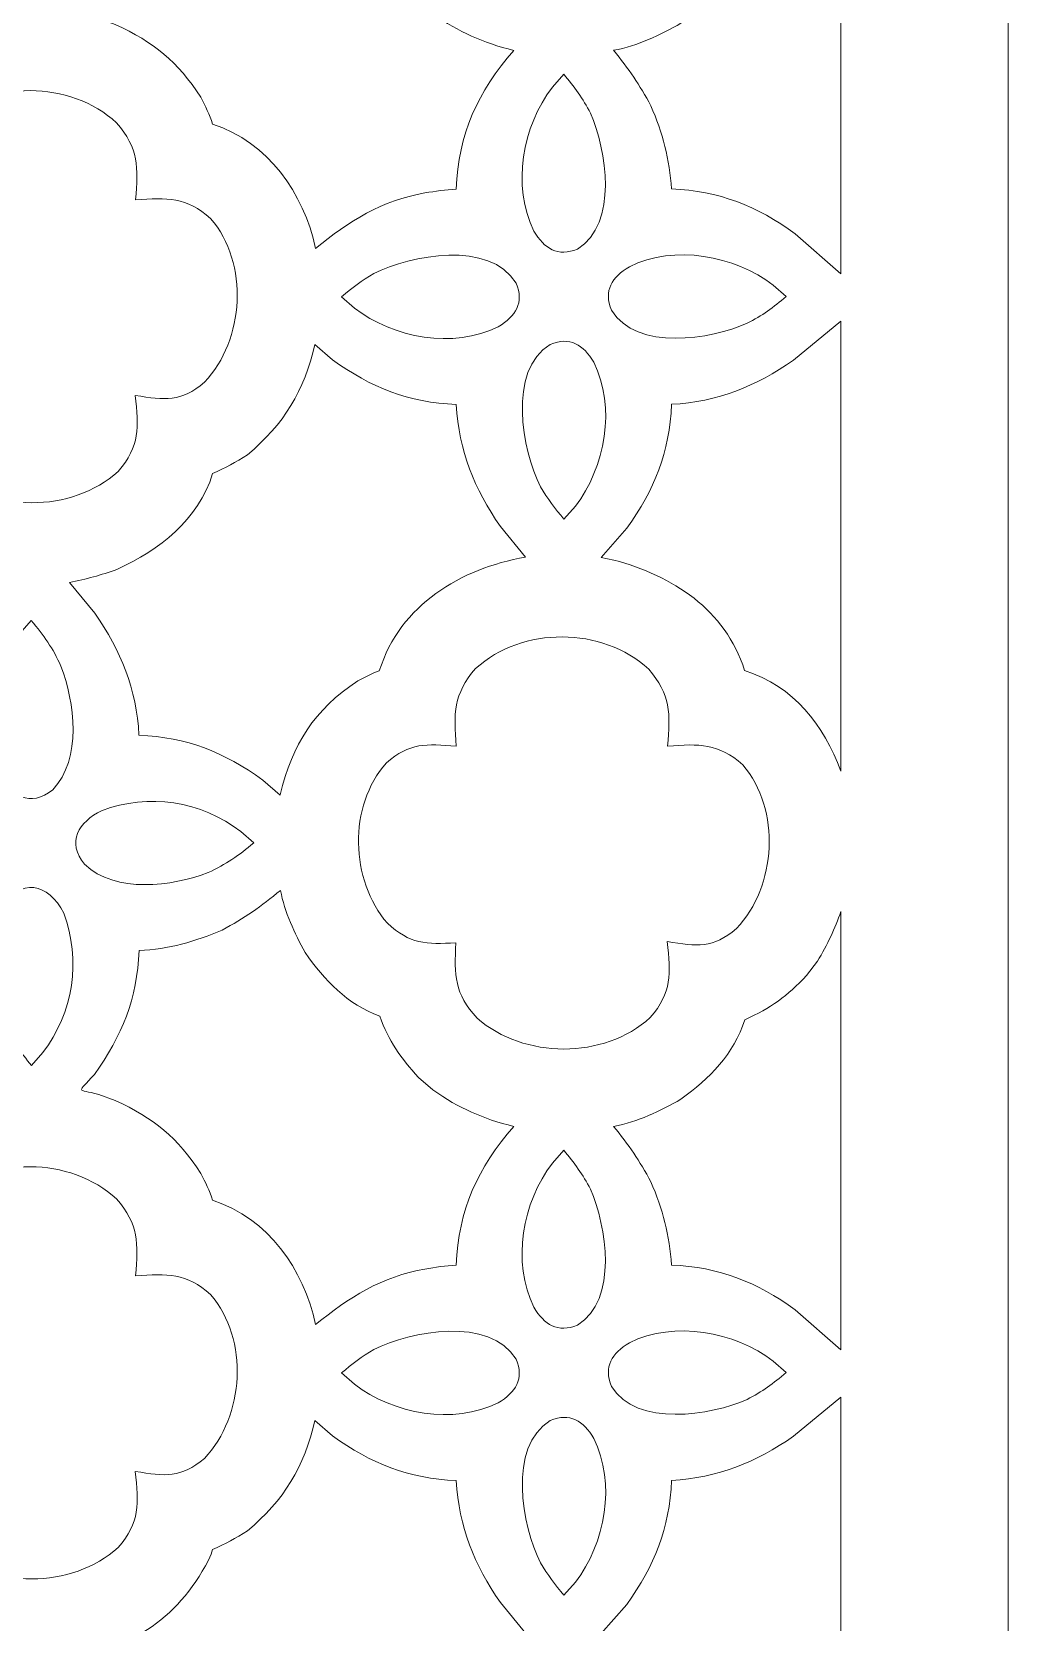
# Model space of a CAD drawing. Header units: centimetres. Extents: x -27.5 to -20.5, y -9.5 to 9.5.
# Drawn here: x -25.837 to -24.175, y 1.857 to 4.563 of the extents above; entities that cross this region are included whole.
import ezdxf

# ---------------------------------------------------------------- set-up
doc = ezdxf.new("R2010")
doc.units = ezdxf.units.CM
doc.header["$MEASUREMENT"] = 0
doc.layers.add('layer 1', color=7, linetype='Continuous')

msp = doc.modelspace()

# ---------------------------------------------------------------- linework, layer by layer
at = {"layer": 'layer 1', "color": 250, "lineweight": 9}
for points, knots in [([(-27.5, 9.5), (-27.5, 9.5), (-24.175, 9.5), (-24.175, 9.5), (-24.175, 9.5), (-24.175, 9.5), (-24.175, -9.5), (-24.175, -9.5), (-24.175, -9.5), (-24.175, -9.5), (-27.5, -9.5), (-27.5, -9.5), (-27.5, -9.5), (-27.5, -9.5), (-27.5, 9.5), (-27.5, 9.5)], [0, 0, 0, 0, 0.2, 0.2, 0.2, 0.2, 0.4, 0.4, 0.4, 0.4, 0.6, 0.6, 0.6, 0.6, 1, 1, 1, 1]), ([(-25.01681, 4.53159), (-25.01681, 4.53159), (-25.01681, 4.53159), (-25.01681, 4.53159), (-25.01681, 4.53159), (-25.07023, 4.54514), (-25.10928, 4.56234), (-25.15461, 4.59377), (-25.15461, 4.59377), (-25.15461, 4.59377), (-25.17926, 4.61517), (-25.17926, 4.61517), (-25.17926, 4.61517), (-25.20916, 4.64807), (-25.22989, 4.67717), (-25.24483, 4.71942), (-25.24483, 4.71942), (-25.30035, 4.73966), (-25.33919, 4.78025), (-25.37191, 4.82766), (-25.37191, 4.82766), (-25.39022, 4.86064), (-25.40714, 4.89592), (-25.41398, 4.93339), (-25.41398, 4.93339), (-25.44692, 4.90623), (-25.47561, 4.88596), (-25.51328, 4.8659), (-25.51328, 4.8659), (-25.55878, 4.84602), (-25.60499, 4.83366), (-25.65474, 4.83099), (-25.65474, 4.83099), (-25.65809, 4.74908), (-25.68365, 4.68597), (-25.73101, 4.62002), (-25.73101, 4.62002), (-25.76029, 4.5866), (-25.762, 4.59655), (-25.72362, 4.58616), (-25.72362, 4.58616), (-25.72362, 4.58616), (-25.69531, 4.57594), (-25.69531, 4.57594), (-25.69531, 4.57594), (-25.62925, 4.54537), (-25.58964, 4.51292), (-25.54944, 4.45182), (-25.54944, 4.45182), (-25.54208, 4.43648), (-25.53488, 4.42232), (-25.52969, 4.40613), (-25.52969, 4.40613), (-25.43439, 4.37503), (-25.37478, 4.28922), (-25.35424, 4.19443), (-25.35424, 4.19443), (-25.29793, 4.24088), (-25.2414, 4.27639), (-25.16803, 4.28906), (-25.16803, 4.28906), (-25.1507, 4.29207), (-25.13277, 4.29464), (-25.11498, 4.29558), (-25.11498, 4.29558), (-25.11118, 4.38946), (-25.07805, 4.46164), (-25.01681, 4.53159)], [0, 0, 0, 0, 0.0555556, 0.0555556, 0.0555556, 0.0555556, 0.1111111, 0.1111111, 0.1111111, 0.1111111, 0.1666667, 0.1666667, 0.1666667, 0.1666667, 0.2222222, 0.2222222, 0.2222222, 0.2222222, 0.2777778, 0.2777778, 0.2777778, 0.2777778, 0.3333333, 0.3333333, 0.3333333, 0.3333333, 0.3888889, 0.3888889, 0.3888889, 0.3888889, 0.4444444, 0.4444444, 0.4444444, 0.4444444, 0.5, 0.5, 0.5, 0.5, 0.5555556, 0.5555556, 0.5555556, 0.5555556, 0.6111111, 0.6111111, 0.6111111, 0.6111111, 0.6666667, 0.6666667, 0.6666667, 0.6666667, 0.7222222, 0.7222222, 0.7222222, 0.7222222, 0.7777778, 0.7777778, 0.7777778, 0.7777778, 0.8333333, 0.8333333, 0.8333333, 0.8333333, 0.8888889, 0.8888889, 0.8888889, 0.8888889, 1, 1, 1, 1]), ([(-24.45998, 4.89723), (-24.45998, 4.89723), (-24.45998, 4.89723), (-24.45998, 4.89723), (-24.45998, 4.89723), (-24.46948, 4.86896), (-24.48267, 4.84103), (-24.49989, 4.81278), (-24.49989, 4.81278), (-24.49989, 4.81278), (-24.51816, 4.7886), (-24.51816, 4.7886), (-24.51816, 4.7886), (-24.55162, 4.75308), (-24.57903, 4.73334), (-24.62366, 4.71327), (-24.62366, 4.71327), (-24.64164, 4.65503), (-24.68414, 4.61279), (-24.73213, 4.57814), (-24.73213, 4.57814), (-24.76829, 4.55731), (-24.80549, 4.53953), (-24.84689, 4.53179), (-24.84689, 4.53179), (-24.82129, 4.50074), (-24.80236, 4.47288), (-24.78343, 4.43731), (-24.78343, 4.43731), (-24.76361, 4.39193), (-24.75115, 4.34543), (-24.74851, 4.29587), (-24.74851, 4.29587), (-24.66658, 4.29252), (-24.60352, 4.26702), (-24.53756, 4.21963), (-24.53756, 4.21963), (-24.53756, 4.21963), (-24.45998, 4.15171), (-24.45998, 4.15171), (-24.45998, 4.15171), (-24.45998, 4.15171), (-24.45998, 4.89723), (-24.45998, 4.89723)], [0, 0, 0, 0, 0.0833333, 0.0833333, 0.0833333, 0.0833333, 0.1666667, 0.1666667, 0.1666667, 0.1666667, 0.25, 0.25, 0.25, 0.25, 0.3333333, 0.3333333, 0.3333333, 0.3333333, 0.4166667, 0.4166667, 0.4166667, 0.4166667, 0.5, 0.5, 0.5, 0.5, 0.5833333, 0.5833333, 0.5833333, 0.5833333, 0.6666667, 0.6666667, 0.6666667, 0.6666667, 0.75, 0.75, 0.75, 0.75, 0.8333333, 0.8333333, 0.8333333, 0.8333333, 1, 1, 1, 1]), ([(-25.66072, 4.27725), (-25.66072, 4.27725), (-25.66072, 4.27725), (-25.66072, 4.27725), (-25.66072, 4.27725), (-25.65599, 4.33296), (-25.65556, 4.36482), (-25.693, 4.40836), (-25.693, 4.40836), (-25.77223, 4.48089), (-25.9082, 4.4816), (-25.98779, 4.40926), (-25.98779, 4.40926), (-26.0256, 4.36551), (-26.02515, 4.33303), (-26.02078, 4.27694), (-26.02078, 4.27694), (-26.07136, 4.28167), (-26.10035, 4.28327), (-26.13963, 4.24867), (-26.13963, 4.24867), (-26.20506, 4.17502), (-26.20141, 4.04955), (-26.13799, 3.97583), (-26.13799, 3.97583), (-26.09958, 3.94047), (-26.07202, 3.93982), (-26.02116, 3.94263), (-26.02116, 3.94263), (-26.02438, 3.88735), (-26.0235, 3.85629), (-25.98531, 3.81427), (-25.98531, 3.81427), (-25.90531, 3.7448), (-25.76937, 3.74355), (-25.69038, 3.81534), (-25.69038, 3.81534), (-25.6532, 3.85853), (-25.65534, 3.88965), (-25.6613, 3.94467), (-25.6613, 3.94467), (-25.61053, 3.9363), (-25.58402, 3.93294), (-25.54335, 3.96682), (-25.54335, 3.96682), (-25.47529, 4.03905), (-25.4672, 4.16933), (-25.53295, 4.24549), (-25.53295, 4.24549), (-25.57429, 4.28261), (-25.60701, 4.28126), (-25.66072, 4.27725)], [0, 0, 0, 0, 0.0714286, 0.0714286, 0.0714286, 0.0714286, 0.1428571, 0.1428571, 0.1428571, 0.1428571, 0.2142857, 0.2142857, 0.2142857, 0.2142857, 0.2857143, 0.2857143, 0.2857143, 0.2857143, 0.3571429, 0.3571429, 0.3571429, 0.3571429, 0.4285714, 0.4285714, 0.4285714, 0.4285714, 0.5, 0.5, 0.5, 0.5, 0.5714286, 0.5714286, 0.5714286, 0.5714286, 0.6428571, 0.6428571, 0.6428571, 0.6428571, 0.7142857, 0.7142857, 0.7142857, 0.7142857, 0.7857143, 0.7857143, 0.7857143, 0.7857143, 0.8571429, 0.8571429, 0.8571429, 0.8571429, 1, 1, 1, 1]), ([(-24.93181, 4.49112), (-24.93181, 4.49112), (-24.93181, 4.49112), (-24.93181, 4.49112), (-24.93181, 4.49112), (-24.91414, 4.46969), (-24.89896, 4.44971), (-24.88637, 4.42475), (-24.88637, 4.42475), (-24.85891, 4.36272), (-24.83862, 4.23638), (-24.90844, 4.19369), (-24.90844, 4.19369), (-24.94202, 4.17969), (-24.96477, 4.19431), (-24.98261, 4.22407), (-24.98261, 4.22407), (-25.02078, 4.30071), (-25.00195, 4.40273), (-24.95119, 4.46897), (-24.95119, 4.46897), (-24.95119, 4.46897), (-24.93181, 4.49112), (-24.93181, 4.49112)], [0, 0, 0, 0, 0.1428571, 0.1428571, 0.1428571, 0.1428571, 0.2857143, 0.2857143, 0.2857143, 0.2857143, 0.4285714, 0.4285714, 0.4285714, 0.4285714, 0.5714286, 0.5714286, 0.5714286, 0.5714286, 0.7142857, 0.7142857, 0.7142857, 0.7142857, 1, 1, 1, 1]), ([(-25.31024, 4.11229), (-25.31024, 4.11229), (-25.31024, 4.11229), (-25.31024, 4.11229), (-25.31024, 4.11229), (-25.29229, 4.12708), (-25.27548, 4.14039), (-25.25513, 4.15203), (-25.25513, 4.15203), (-25.1926, 4.18357), (-25.0576, 4.20895), (-25.0128, 4.13563), (-25.0128, 4.13563), (-24.99882, 4.10209), (-25.01342, 4.0793), (-25.04319, 4.06148), (-25.04319, 4.06148), (-25.11983, 4.0233), (-25.22185, 4.04213), (-25.28807, 4.09289), (-25.28807, 4.09289), (-25.28807, 4.09289), (-25.31024, 4.11229), (-25.31024, 4.11229)], [0, 0, 0, 0, 0.1428571, 0.1428571, 0.1428571, 0.1428571, 0.2857143, 0.2857143, 0.2857143, 0.2857143, 0.4285714, 0.4285714, 0.4285714, 0.4285714, 0.5714286, 0.5714286, 0.5714286, 0.5714286, 0.7142857, 0.7142857, 0.7142857, 0.7142857, 1, 1, 1, 1]), ([(-24.55296, 4.11269), (-24.55296, 4.11269), (-24.55296, 4.11269), (-24.55296, 4.11269), (-24.55296, 4.11269), (-24.5744, 4.09501), (-24.59438, 4.07983), (-24.61934, 4.06725), (-24.61934, 4.06725), (-24.68135, 4.03981), (-24.80774, 4.01949), (-24.85039, 4.08934), (-24.85039, 4.08934), (-24.8644, 4.1229), (-24.84977, 4.14565), (-24.82001, 4.16349), (-24.82001, 4.16349), (-24.74339, 4.20165), (-24.64135, 4.18286), (-24.57513, 4.13208), (-24.57513, 4.13208), (-24.57513, 4.13208), (-24.55296, 4.11269), (-24.55296, 4.11269)], [0, 0, 0, 0, 0.1428571, 0.1428571, 0.1428571, 0.1428571, 0.2857143, 0.2857143, 0.2857143, 0.2857143, 0.4285714, 0.4285714, 0.4285714, 0.4285714, 0.5714286, 0.5714286, 0.5714286, 0.5714286, 0.7142857, 0.7142857, 0.7142857, 0.7142857, 1, 1, 1, 1]), ([(-24.45998, 4.07095), (-24.45998, 4.07095), (-24.45998, 4.07095), (-24.45998, 4.07095), (-24.45998, 4.07095), (-24.45998, 4.07095), (-24.54061, 4.00445), (-24.54061, 4.00445), (-24.54061, 4.00445), (-24.60506, 3.96009), (-24.66901, 3.93366), (-24.74822, 3.92939), (-24.74822, 3.92939), (-24.75154, 3.84749), (-24.77708, 3.78438), (-24.82447, 3.71843), (-24.82447, 3.71843), (-24.82447, 3.71843), (-24.86819, 3.6685), (-24.86819, 3.6685), (-24.86819, 3.6685), (-24.86819, 3.6685), (-24.84647, 3.6644), (-24.84647, 3.6644), (-24.84647, 3.6644), (-24.74596, 3.63719), (-24.65721, 3.58069), (-24.62381, 3.47659), (-24.62381, 3.47659), (-24.5396, 3.44912), (-24.48901, 3.3837), (-24.45998, 3.30509), (-24.45998, 3.30509), (-24.45998, 3.30509), (-24.45998, 4.07095), (-24.45998, 4.07095)], [0, 0, 0, 0, 0.1, 0.1, 0.1, 0.1, 0.2, 0.2, 0.2, 0.2, 0.3, 0.3, 0.3, 0.3, 0.4, 0.4, 0.4, 0.4, 0.5, 0.5, 0.5, 0.5, 0.6, 0.6, 0.6, 0.6, 0.7, 0.7, 0.7, 0.7, 0.8, 0.8, 0.8, 0.8, 1, 1, 1, 1]), ([(-24.9314, 3.73386), (-24.9314, 3.73386), (-24.9314, 3.73386), (-24.9314, 3.73386), (-24.9314, 3.73386), (-24.94622, 3.75181), (-24.95952, 3.76861), (-24.97114, 3.78895), (-24.97114, 3.78895), (-25.00266, 3.85149), (-25.02809, 3.98653), (-24.95475, 4.03127), (-24.95475, 4.03127), (-24.92122, 4.04529), (-24.89841, 4.03066), (-24.8806, 4.0009), (-24.8806, 4.0009), (-24.84244, 3.92428), (-24.86124, 3.82222), (-24.912, 3.75601), (-24.912, 3.75601), (-24.912, 3.75601), (-24.9314, 3.73386), (-24.9314, 3.73386)], [0, 0, 0, 0, 0.1428571, 0.1428571, 0.1428571, 0.1428571, 0.2857143, 0.2857143, 0.2857143, 0.2857143, 0.4285714, 0.4285714, 0.4285714, 0.4285714, 0.5714286, 0.5714286, 0.5714286, 0.5714286, 0.7142857, 0.7142857, 0.7142857, 0.7142857, 1, 1, 1, 1]), ([(-25.35548, 4.03146), (-25.35548, 4.03146), (-25.35548, 4.03146), (-25.35548, 4.03146), (-25.35548, 4.03146), (-25.3733, 3.95257), (-25.40834, 3.8952), (-25.47046, 3.84344), (-25.47046, 3.84344), (-25.49038, 3.83083), (-25.50803, 3.82135), (-25.52954, 3.81167), (-25.52954, 3.81167), (-25.55396, 3.73258), (-25.62024, 3.68148), (-25.69242, 3.64849), (-25.69242, 3.64849), (-25.71969, 3.6388), (-25.74489, 3.63168), (-25.77332, 3.62637), (-25.77332, 3.62637), (-25.77332, 3.62637), (-25.73007, 3.57394), (-25.73007, 3.57394), (-25.73007, 3.57394), (-25.68592, 3.50969), (-25.65924, 3.44496), (-25.65504, 3.36634), (-25.65504, 3.36634), (-25.57313, 3.36298), (-25.51007, 3.33748), (-25.44408, 3.29008), (-25.44408, 3.29008), (-25.44408, 3.29008), (-25.41486, 3.26448), (-25.41486, 3.26448), (-25.41486, 3.26448), (-25.41486, 3.26448), (-25.41482, 3.26473), (-25.41482, 3.26473), (-25.41482, 3.26473), (-25.3928, 3.35196), (-25.35788, 3.40839), (-25.28228, 3.45905), (-25.28228, 3.45905), (-25.27044, 3.4648), (-25.25843, 3.47181), (-25.24595, 3.47582), (-25.24595, 3.47582), (-25.20929, 3.5892), (-25.10854, 3.6492), (-24.99676, 3.66951), (-24.99676, 3.66951), (-24.99676, 3.66951), (-25.03965, 3.72149), (-25.03965, 3.72149), (-25.03965, 3.72149), (-25.08398, 3.78594), (-25.11043, 3.84993), (-25.11468, 3.9291), (-25.11468, 3.9291), (-25.19659, 3.93241), (-25.25972, 3.95798), (-25.32564, 4.00535), (-25.32564, 4.00535), (-25.32564, 4.00535), (-25.35548, 4.03146), (-25.35548, 4.03146)], [0, 0, 0, 0, 0.0555556, 0.0555556, 0.0555556, 0.0555556, 0.1111111, 0.1111111, 0.1111111, 0.1111111, 0.1666667, 0.1666667, 0.1666667, 0.1666667, 0.2222222, 0.2222222, 0.2222222, 0.2222222, 0.2777778, 0.2777778, 0.2777778, 0.2777778, 0.3333333, 0.3333333, 0.3333333, 0.3333333, 0.3888889, 0.3888889, 0.3888889, 0.3888889, 0.4444444, 0.4444444, 0.4444444, 0.4444444, 0.5, 0.5, 0.5, 0.5, 0.5555556, 0.5555556, 0.5555556, 0.5555556, 0.6111111, 0.6111111, 0.6111111, 0.6111111, 0.6666667, 0.6666667, 0.6666667, 0.6666667, 0.7222222, 0.7222222, 0.7222222, 0.7222222, 0.7777778, 0.7777778, 0.7777778, 0.7777778, 0.8333333, 0.8333333, 0.8333333, 0.8333333, 0.8888889, 0.8888889, 0.8888889, 0.8888889, 1, 1, 1, 1]), ([(-25.83834, 3.56159), (-25.83834, 3.56159), (-25.83834, 3.56159), (-25.83834, 3.56159), (-25.83834, 3.56159), (-25.81694, 3.53561), (-25.80144, 3.51447), (-25.78784, 3.48376), (-25.78784, 3.48376), (-25.76419, 3.42246), (-25.75179, 3.32607), (-25.8018, 3.27354), (-25.8018, 3.27354), (-25.84008, 3.2422), (-25.87372, 3.26354), (-25.89308, 3.30241), (-25.89308, 3.30241), (-25.92332, 3.38237), (-25.90946, 3.47194), (-25.85775, 3.53943), (-25.85775, 3.53943), (-25.85775, 3.53943), (-25.83834, 3.56159), (-25.83834, 3.56159)], [0, 0, 0, 0, 0.1428571, 0.1428571, 0.1428571, 0.1428571, 0.2857143, 0.2857143, 0.2857143, 0.2857143, 0.4285714, 0.4285714, 0.4285714, 0.4285714, 0.5714286, 0.5714286, 0.5714286, 0.5714286, 0.7142857, 0.7142857, 0.7142857, 0.7142857, 1, 1, 1, 1]), ([(-24.75484, 3.34771), (-24.75484, 3.34771), (-24.75484, 3.34771), (-24.75484, 3.34771), (-24.75484, 3.34771), (-24.75013, 3.40342), (-24.74967, 3.43528), (-24.78711, 3.47883), (-24.78711, 3.47883), (-24.86639, 3.55135), (-25.00231, 3.55207), (-25.08191, 3.47973), (-25.08191, 3.47973), (-25.11974, 3.43597), (-25.11929, 3.40348), (-25.11489, 3.3474), (-25.11489, 3.3474), (-25.16549, 3.35212), (-25.19447, 3.35374), (-25.23377, 3.31913), (-25.23377, 3.31913), (-25.29917, 3.24548), (-25.29551, 3.12001), (-25.2321, 3.0463), (-25.2321, 3.0463), (-25.1937, 3.01093), (-25.16614, 3.01029), (-25.11526, 3.01309), (-25.11526, 3.01309), (-25.11849, 2.95782), (-25.11764, 2.92675), (-25.07943, 2.88473), (-25.07943, 2.88473), (-24.99944, 2.81526), (-24.86349, 2.81402), (-24.7845, 2.8858), (-24.7845, 2.8858), (-24.74731, 2.92899), (-24.74948, 2.96012), (-24.75542, 3.01512), (-24.75542, 3.01512), (-24.70465, 3.00677), (-24.67814, 3.00339), (-24.63749, 3.03728), (-24.63749, 3.03728), (-24.5694, 3.10951), (-24.56132, 3.23979), (-24.62706, 3.31596), (-24.62706, 3.31596), (-24.66841, 3.35307), (-24.70113, 3.35172), (-24.75484, 3.34771)], [0, 0, 0, 0, 0.0714286, 0.0714286, 0.0714286, 0.0714286, 0.1428571, 0.1428571, 0.1428571, 0.1428571, 0.2142857, 0.2142857, 0.2142857, 0.2142857, 0.2857143, 0.2857143, 0.2857143, 0.2857143, 0.3571429, 0.3571429, 0.3571429, 0.3571429, 0.4285714, 0.4285714, 0.4285714, 0.4285714, 0.5, 0.5, 0.5, 0.5, 0.5714286, 0.5714286, 0.5714286, 0.5714286, 0.6428571, 0.6428571, 0.6428571, 0.6428571, 0.7142857, 0.7142857, 0.7142857, 0.7142857, 0.7857143, 0.7857143, 0.7857143, 0.7857143, 0.8571429, 0.8571429, 0.8571429, 0.8571429, 1, 1, 1, 1]), ([(-25.45953, 3.18315), (-25.45953, 3.18315), (-25.45953, 3.18315), (-25.45953, 3.18315), (-25.45953, 3.18315), (-25.48549, 3.16173), (-25.50661, 3.14624), (-25.53732, 3.13265), (-25.53732, 3.13265), (-25.59861, 3.10901), (-25.69506, 3.0966), (-25.74755, 3.1466), (-25.74755, 3.1466), (-25.77892, 3.18486), (-25.75752, 3.21855), (-25.71868, 3.23788), (-25.71868, 3.23788), (-25.63875, 3.26813), (-25.54916, 3.25429), (-25.48165, 3.20254), (-25.48165, 3.20254), (-25.48165, 3.20254), (-25.45953, 3.18315), (-25.45953, 3.18315)], [0, 0, 0, 0, 0.1428571, 0.1428571, 0.1428571, 0.1428571, 0.2857143, 0.2857143, 0.2857143, 0.2857143, 0.4285714, 0.4285714, 0.4285714, 0.4285714, 0.5714286, 0.5714286, 0.5714286, 0.5714286, 0.7142857, 0.7142857, 0.7142857, 0.7142857, 1, 1, 1, 1]), ([(-25.83795, 2.80431), (-25.83795, 2.80431), (-25.83795, 2.80431), (-25.83795, 2.80431), (-25.83795, 2.80431), (-25.85626, 2.8265), (-25.87048, 2.84512), (-25.88337, 2.87068), (-25.88337, 2.87068), (-25.91051, 2.93197), (-25.92135, 3.01082), (-25.88971, 3.07255), (-25.88971, 3.07255), (-25.85716, 3.12478), (-25.809, 3.11525), (-25.78321, 3.06347), (-25.78321, 3.06347), (-25.75295, 2.98354), (-25.7668, 2.89397), (-25.81855, 2.82647), (-25.81855, 2.82647), (-25.81855, 2.82647), (-25.83795, 2.80431), (-25.83795, 2.80431)], [0, 0, 0, 0, 0.1428571, 0.1428571, 0.1428571, 0.1428571, 0.2857143, 0.2857143, 0.2857143, 0.2857143, 0.4285714, 0.4285714, 0.4285714, 0.4285714, 0.5714286, 0.5714286, 0.5714286, 0.5714286, 0.7142857, 0.7142857, 0.7142857, 0.7142857, 1, 1, 1, 1]), ([(-25.01681, 2.70046), (-25.01681, 2.70046), (-25.01681, 2.70046), (-25.01681, 2.70046), (-25.01681, 2.70046), (-25.07023, 2.71403), (-25.10928, 2.73122), (-25.15461, 2.76265), (-25.15461, 2.76265), (-25.15461, 2.76265), (-25.17926, 2.78404), (-25.17926, 2.78404), (-25.17926, 2.78404), (-25.20916, 2.81696), (-25.22989, 2.84604), (-25.24483, 2.88829), (-25.24483, 2.88829), (-25.30035, 2.90854), (-25.33919, 2.94913), (-25.37191, 2.99653), (-25.37191, 2.99653), (-25.39022, 3.02951), (-25.40714, 3.06479), (-25.41398, 3.10226), (-25.41398, 3.10226), (-25.44692, 3.07509), (-25.47561, 3.05485), (-25.51328, 3.03477), (-25.51328, 3.03477), (-25.55878, 3.01489), (-25.60499, 3.00253), (-25.65474, 2.99986), (-25.65474, 2.99986), (-25.65809, 2.91795), (-25.68365, 2.85484), (-25.73101, 2.7889), (-25.73101, 2.7889), (-25.76029, 2.75547), (-25.762, 2.76543), (-25.72362, 2.75504), (-25.72362, 2.75504), (-25.72362, 2.75504), (-25.69531, 2.74482), (-25.69531, 2.74482), (-25.69531, 2.74482), (-25.62925, 2.71424), (-25.58964, 2.68179), (-25.54944, 2.6207), (-25.54944, 2.6207), (-25.54208, 2.60536), (-25.53488, 2.59119), (-25.52969, 2.575), (-25.52969, 2.575), (-25.43439, 2.54391), (-25.37478, 2.45809), (-25.35424, 2.36329), (-25.35424, 2.36329), (-25.29793, 2.40975), (-25.2414, 2.44526), (-25.16803, 2.45794), (-25.16803, 2.45794), (-25.1507, 2.46094), (-25.13277, 2.46351), (-25.11498, 2.46445), (-25.11498, 2.46445), (-25.11118, 2.55833), (-25.07805, 2.63052), (-25.01681, 2.70046)], [0, 0, 0, 0, 0.0555556, 0.0555556, 0.0555556, 0.0555556, 0.1111111, 0.1111111, 0.1111111, 0.1111111, 0.1666667, 0.1666667, 0.1666667, 0.1666667, 0.2222222, 0.2222222, 0.2222222, 0.2222222, 0.2777778, 0.2777778, 0.2777778, 0.2777778, 0.3333333, 0.3333333, 0.3333333, 0.3333333, 0.3888889, 0.3888889, 0.3888889, 0.3888889, 0.4444444, 0.4444444, 0.4444444, 0.4444444, 0.5, 0.5, 0.5, 0.5, 0.5555556, 0.5555556, 0.5555556, 0.5555556, 0.6111111, 0.6111111, 0.6111111, 0.6111111, 0.6666667, 0.6666667, 0.6666667, 0.6666667, 0.7222222, 0.7222222, 0.7222222, 0.7222222, 0.7777778, 0.7777778, 0.7777778, 0.7777778, 0.8333333, 0.8333333, 0.8333333, 0.8333333, 0.8888889, 0.8888889, 0.8888889, 0.8888889, 1, 1, 1, 1]), ([(-24.45998, 3.0661), (-24.45998, 3.0661), (-24.45998, 3.0661), (-24.45998, 3.0661), (-24.45998, 3.0661), (-24.46948, 3.03783), (-24.48267, 3.0099), (-24.49989, 2.98166), (-24.49989, 2.98166), (-24.49989, 2.98166), (-24.51816, 2.95747), (-24.51816, 2.95747), (-24.51816, 2.95747), (-24.55162, 2.92196), (-24.57903, 2.90222), (-24.62366, 2.88214), (-24.62366, 2.88214), (-24.64164, 2.82392), (-24.68414, 2.78166), (-24.73213, 2.74702), (-24.73213, 2.74702), (-24.76829, 2.72619), (-24.80549, 2.7084), (-24.84689, 2.70066), (-24.84689, 2.70066), (-24.82129, 2.66962), (-24.80236, 2.64176), (-24.78343, 2.60618), (-24.78343, 2.60618), (-24.76361, 2.56082), (-24.75115, 2.5143), (-24.74851, 2.46475), (-24.74851, 2.46475), (-24.66658, 2.46138), (-24.60352, 2.4359), (-24.53756, 2.3885), (-24.53756, 2.3885), (-24.53756, 2.3885), (-24.45998, 2.32059), (-24.45998, 2.32059), (-24.45998, 2.32059), (-24.45998, 2.32059), (-24.45998, 3.0661), (-24.45998, 3.0661)], [0, 0, 0, 0, 0.0833333, 0.0833333, 0.0833333, 0.0833333, 0.1666667, 0.1666667, 0.1666667, 0.1666667, 0.25, 0.25, 0.25, 0.25, 0.3333333, 0.3333333, 0.3333333, 0.3333333, 0.4166667, 0.4166667, 0.4166667, 0.4166667, 0.5, 0.5, 0.5, 0.5, 0.5833333, 0.5833333, 0.5833333, 0.5833333, 0.6666667, 0.6666667, 0.6666667, 0.6666667, 0.75, 0.75, 0.75, 0.75, 0.8333333, 0.8333333, 0.8333333, 0.8333333, 1, 1, 1, 1]), ([(-24.93181, 2.65999), (-24.93181, 2.65999), (-24.93181, 2.65999), (-24.93181, 2.65999), (-24.93181, 2.65999), (-24.91414, 2.63857), (-24.89896, 2.61857), (-24.88637, 2.59362), (-24.88637, 2.59362), (-24.85891, 2.53159), (-24.83862, 2.40525), (-24.90844, 2.36258), (-24.90844, 2.36258), (-24.94202, 2.34856), (-24.96477, 2.36319), (-24.98261, 2.39294), (-24.98261, 2.39294), (-25.02078, 2.46959), (-25.00195, 2.5716), (-24.95119, 2.63784), (-24.95119, 2.63784), (-24.95119, 2.63784), (-24.93181, 2.65999), (-24.93181, 2.65999)], [0, 0, 0, 0, 0.1428571, 0.1428571, 0.1428571, 0.1428571, 0.2857143, 0.2857143, 0.2857143, 0.2857143, 0.4285714, 0.4285714, 0.4285714, 0.4285714, 0.5714286, 0.5714286, 0.5714286, 0.5714286, 0.7142857, 0.7142857, 0.7142857, 0.7142857, 1, 1, 1, 1]), ([(-25.66072, 2.44612), (-25.66072, 2.44612), (-25.66072, 2.44612), (-25.66072, 2.44612), (-25.66072, 2.44612), (-25.65599, 2.50184), (-25.65556, 2.53369), (-25.693, 2.57724), (-25.693, 2.57724), (-25.77223, 2.64976), (-25.9082, 2.65048), (-25.98779, 2.57813), (-25.98779, 2.57813), (-26.0256, 2.53438), (-26.02515, 2.5019), (-26.02078, 2.44582), (-26.02078, 2.44582), (-26.07136, 2.45054), (-26.10035, 2.45214), (-26.13963, 2.41754), (-26.13963, 2.41754), (-26.20506, 2.3439), (-26.20141, 2.21843), (-26.13799, 2.14471), (-26.13799, 2.14471), (-26.09958, 2.10934), (-26.07202, 2.10869), (-26.02116, 2.1115), (-26.02116, 2.1115), (-26.02438, 2.05622), (-26.0235, 2.02516), (-25.98531, 1.98314), (-25.98531, 1.98314), (-25.90531, 1.91368), (-25.76937, 1.91242), (-25.69038, 1.98422), (-25.69038, 1.98422), (-25.6532, 2.0274), (-25.65534, 2.05853), (-25.6613, 2.11354), (-25.6613, 2.11354), (-25.61053, 2.10518), (-25.58402, 2.10181), (-25.54335, 2.13569), (-25.54335, 2.13569), (-25.47529, 2.20793), (-25.4672, 2.3382), (-25.53295, 2.41436), (-25.53295, 2.41436), (-25.57429, 2.45148), (-25.60701, 2.45013), (-25.66072, 2.44612)], [0, 0, 0, 0, 0.0714286, 0.0714286, 0.0714286, 0.0714286, 0.1428571, 0.1428571, 0.1428571, 0.1428571, 0.2142857, 0.2142857, 0.2142857, 0.2142857, 0.2857143, 0.2857143, 0.2857143, 0.2857143, 0.3571429, 0.3571429, 0.3571429, 0.3571429, 0.4285714, 0.4285714, 0.4285714, 0.4285714, 0.5, 0.5, 0.5, 0.5, 0.5714286, 0.5714286, 0.5714286, 0.5714286, 0.6428571, 0.6428571, 0.6428571, 0.6428571, 0.7142857, 0.7142857, 0.7142857, 0.7142857, 0.7857143, 0.7857143, 0.7857143, 0.7857143, 0.8571429, 0.8571429, 0.8571429, 0.8571429, 1, 1, 1, 1]), ([(-25.31024, 2.28116), (-25.31024, 2.28116), (-25.31024, 2.28116), (-25.31024, 2.28116), (-25.31024, 2.28116), (-25.29229, 2.29595), (-25.27548, 2.30927), (-25.25513, 2.3209), (-25.25513, 2.3209), (-25.1926, 2.35245), (-25.0576, 2.37782), (-25.0128, 2.30451), (-25.0128, 2.30451), (-24.99882, 2.27096), (-25.01342, 2.24818), (-25.04319, 2.23035), (-25.04319, 2.23035), (-25.11983, 2.19217), (-25.22185, 2.21102), (-25.28807, 2.26176), (-25.28807, 2.26176), (-25.28807, 2.26176), (-25.31024, 2.28116), (-25.31024, 2.28116)], [0, 0, 0, 0, 0.1428571, 0.1428571, 0.1428571, 0.1428571, 0.2857143, 0.2857143, 0.2857143, 0.2857143, 0.4285714, 0.4285714, 0.4285714, 0.4285714, 0.5714286, 0.5714286, 0.5714286, 0.5714286, 0.7142857, 0.7142857, 0.7142857, 0.7142857, 1, 1, 1, 1]), ([(-24.55296, 2.28157), (-24.55296, 2.28157), (-24.55296, 2.28157), (-24.55296, 2.28157), (-24.55296, 2.28157), (-24.5744, 2.26388), (-24.59438, 2.24872), (-24.61934, 2.23612), (-24.61934, 2.23612), (-24.68135, 2.20869), (-24.80774, 2.18837), (-24.85039, 2.25821), (-24.85039, 2.25821), (-24.8644, 2.29177), (-24.84977, 2.31452), (-24.82001, 2.33238), (-24.82001, 2.33238), (-24.74339, 2.37052), (-24.64135, 2.35173), (-24.57513, 2.30096), (-24.57513, 2.30096), (-24.57513, 2.30096), (-24.55296, 2.28157), (-24.55296, 2.28157)], [0, 0, 0, 0, 0.1428571, 0.1428571, 0.1428571, 0.1428571, 0.2857143, 0.2857143, 0.2857143, 0.2857143, 0.4285714, 0.4285714, 0.4285714, 0.4285714, 0.5714286, 0.5714286, 0.5714286, 0.5714286, 0.7142857, 0.7142857, 0.7142857, 0.7142857, 1, 1, 1, 1]), ([(-24.45998, 2.23981), (-24.45998, 2.23981), (-24.45998, 2.23981), (-24.45998, 2.23981), (-24.45998, 2.23981), (-24.45998, 2.23981), (-24.54061, 2.17332), (-24.54061, 2.17332), (-24.54061, 2.17332), (-24.60506, 2.12897), (-24.66901, 2.10253), (-24.74822, 2.09827), (-24.74822, 2.09827), (-24.75154, 2.01636), (-24.77708, 1.95326), (-24.82447, 1.88731), (-24.82447, 1.88731), (-24.82447, 1.88731), (-24.86851, 1.83701), (-24.86851, 1.83701), (-24.86851, 1.83701), (-24.8613, 1.83594), (-24.85397, 1.83469), (-24.84647, 1.83327), (-24.84647, 1.83327), (-24.84647, 1.83327), (-24.81775, 1.82549), (-24.81775, 1.82549), (-24.81775, 1.82549), (-24.75148, 1.80159), (-24.70878, 1.7738), (-24.66261, 1.72012), (-24.66261, 1.72012), (-24.6466, 1.69576), (-24.63277, 1.67339), (-24.62381, 1.64546), (-24.62381, 1.64546), (-24.53957, 1.61796), (-24.48901, 1.55259), (-24.45998, 1.47395), (-24.45998, 1.47395), (-24.45998, 1.47395), (-24.45998, 2.23981), (-24.45998, 2.23981)], [0, 0, 0, 0, 0.0833333, 0.0833333, 0.0833333, 0.0833333, 0.1666667, 0.1666667, 0.1666667, 0.1666667, 0.25, 0.25, 0.25, 0.25, 0.3333333, 0.3333333, 0.3333333, 0.3333333, 0.4166667, 0.4166667, 0.4166667, 0.4166667, 0.5, 0.5, 0.5, 0.5, 0.5833333, 0.5833333, 0.5833333, 0.5833333, 0.6666667, 0.6666667, 0.6666667, 0.6666667, 0.75, 0.75, 0.75, 0.75, 0.8333333, 0.8333333, 0.8333333, 0.8333333, 1, 1, 1, 1]), ([(-24.99638, 1.8379), (-24.99638, 1.8379), (-24.99638, 1.8379), (-24.99638, 1.8379), (-24.99638, 1.8379), (-24.99638, 1.8379), (-25.03965, 1.89037), (-25.03965, 1.89037), (-25.03965, 1.89037), (-25.08398, 1.9548), (-25.11043, 2.01881), (-25.11468, 2.09797), (-25.11468, 2.09797), (-25.19659, 2.10128), (-25.25972, 2.12685), (-25.32564, 2.17422), (-25.32564, 2.17422), (-25.32564, 2.17422), (-25.35548, 2.20033), (-25.35548, 2.20033), (-25.35548, 2.20033), (-25.3733, 2.12145), (-25.40834, 2.06407), (-25.47046, 2.01231), (-25.47046, 2.01231), (-25.49038, 1.9997), (-25.50803, 1.99023), (-25.52954, 1.98054), (-25.52954, 1.98054), (-25.52954, 1.98054), (-25.532, 1.97254), (-25.532, 1.97254), (-25.532, 1.97254), (-25.58287, 1.86492), (-25.66894, 1.81176), (-25.77384, 1.79587), (-25.77384, 1.79587), (-25.77384, 1.79587), (-25.73007, 1.7428), (-25.73007, 1.7428), (-25.73007, 1.7428), (-25.68592, 1.67856), (-25.65924, 1.61383), (-25.65504, 1.53521), (-25.65504, 1.53521), (-25.57313, 1.53186), (-25.51007, 1.50636), (-25.44408, 1.45897), (-25.44408, 1.45897), (-25.44408, 1.45897), (-25.41486, 1.43335), (-25.41486, 1.43335), (-25.41486, 1.43335), (-25.41486, 1.43335), (-25.41482, 1.4336), (-25.41482, 1.4336), (-25.41482, 1.4336), (-25.3928, 1.52083), (-25.35788, 1.57726), (-25.28228, 1.62794), (-25.28228, 1.62794), (-25.27044, 1.63367), (-25.25845, 1.6407), (-25.24595, 1.6447), (-25.24595, 1.6447), (-25.21175, 1.75039), (-25.12398, 1.80687), (-25.0214, 1.8339), (-25.0214, 1.8339), (-25.01284, 1.83545), (-25.00455, 1.83678), (-24.99638, 1.8379)], [0, 0, 0, 0, 0.0526316, 0.0526316, 0.0526316, 0.0526316, 0.1052632, 0.1052632, 0.1052632, 0.1052632, 0.1578947, 0.1578947, 0.1578947, 0.1578947, 0.2105263, 0.2105263, 0.2105263, 0.2105263, 0.2631579, 0.2631579, 0.2631579, 0.2631579, 0.3157895, 0.3157895, 0.3157895, 0.3157895, 0.3684211, 0.3684211, 0.3684211, 0.3684211, 0.4210526, 0.4210526, 0.4210526, 0.4210526, 0.4736842, 0.4736842, 0.4736842, 0.4736842, 0.5263158, 0.5263158, 0.5263158, 0.5263158, 0.5789474, 0.5789474, 0.5789474, 0.5789474, 0.6315789, 0.6315789, 0.6315789, 0.6315789, 0.6842105, 0.6842105, 0.6842105, 0.6842105, 0.7368421, 0.7368421, 0.7368421, 0.7368421, 0.7894737, 0.7894737, 0.7894737, 0.7894737, 0.8421053, 0.8421053, 0.8421053, 0.8421053, 0.8947368, 0.8947368, 0.8947368, 0.8947368, 1, 1, 1, 1]), ([(-24.9314, 1.90273), (-24.9314, 1.90273), (-24.9314, 1.90273), (-24.9314, 1.90273), (-24.9314, 1.90273), (-24.94622, 1.92068), (-24.95952, 1.93749), (-24.97114, 1.95781), (-24.97114, 1.95781), (-25.00266, 2.02037), (-25.02809, 2.15541), (-24.95475, 2.20015), (-24.95475, 2.20015), (-24.92122, 2.21416), (-24.89841, 2.19953), (-24.8806, 2.16978), (-24.8806, 2.16978), (-24.84244, 2.09315), (-24.86124, 1.99109), (-24.912, 1.92488), (-24.912, 1.92488), (-24.912, 1.92488), (-24.9314, 1.90273), (-24.9314, 1.90273)], [0, 0, 0, 0, 0.1428571, 0.1428571, 0.1428571, 0.1428571, 0.2857143, 0.2857143, 0.2857143, 0.2857143, 0.4285714, 0.4285714, 0.4285714, 0.4285714, 0.5714286, 0.5714286, 0.5714286, 0.5714286, 0.7142857, 0.7142857, 0.7142857, 0.7142857, 1, 1, 1, 1])]:
    msp.add_open_spline(points, degree=3, knots=knots, dxfattribs=at)

doc.saveas('drawing.dxf')
